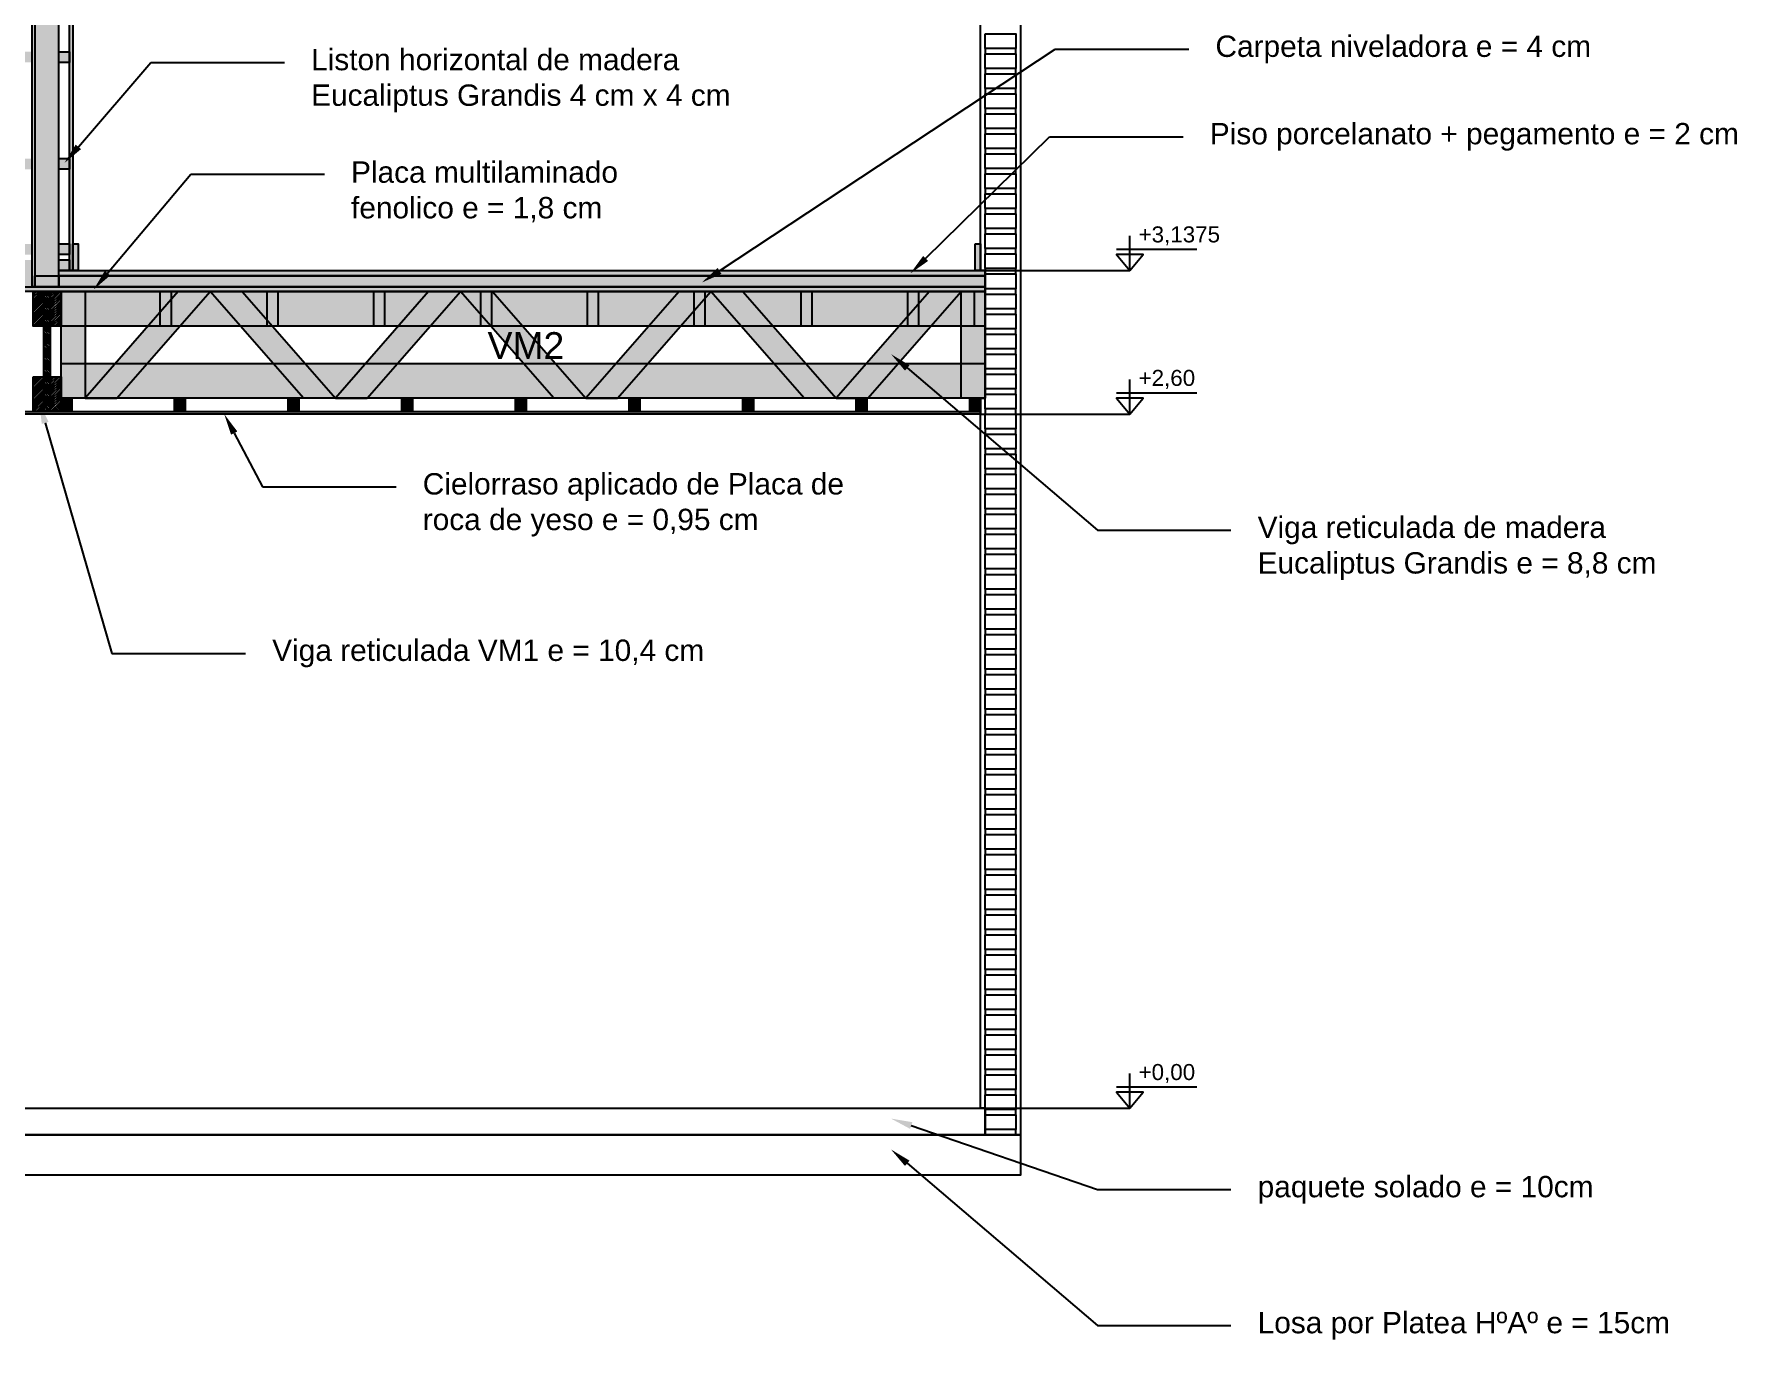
# Model space of a CAD drawing. Header units: millimetres. Extents: x 2924 to 3297, y 1496 to 1704.
# Drawn here: x 3176.04 to 3182.42, y 1618.57 to 1623.47 of the extents above; entities that cross this region are included whole.
import ezdxf
from ezdxf import colors
from ezdxf.entities.mleader import LeaderData, LeaderLine
from ezdxf.math import Vec2, Vec3

# ---------------------------------------------------------------- set-up
doc = ezdxf.new("R2010")
doc.units = ezdxf.units.MM
doc.layers.add('PT-MUROS', color=7, linetype='Continuous')
doc.styles.get("Standard").update_dxf_attribs({"font": 'arial.ttf'})

msp = doc.modelspace()

# ---------------------------------------------------------------- hatches: boundary and pattern name
at = {"layer": 'PT-MUROS'}
h = msp.add_hatch(color=1, dxfattribs=at)
h.dxf.hatch_style = 1
h.paths.add_polyline_path([(3172.8944, 1619.5323), (3172.8849, 1619.5323), (3172.8849, 1625.2293), (3172.8944, 1625.2293)])
h.paths.add_polyline_path([(3176.0349, 1625.2293), (3176.0444, 1625.2293), (3176.0444, 1622.5198), (3176.0349, 1622.5198)])
at = {"layer": 'PT-MUROS', "true_color": 0xf7f281}
h = msp.add_hatch(color=51, dxfattribs=at)
h.dxf.hatch_style = 1
h.paths.add_polyline_path([(3176.1344, 1622.6198), (3176.1744, 1622.6198), (3176.1744, 1622.5798), (3176.1344, 1622.5798)])
h.paths.add_polyline_path([(3176.1344, 1622.6798), (3176.1744, 1622.6798), (3176.1744, 1622.6398), (3176.1344, 1622.6398)])
h.paths.add_polyline_path([(3175.9949, 1622.6198), (3176.0349, 1622.6198), (3176.0349, 1622.5798), (3175.9949, 1622.5798)])
h.paths.add_polyline_path([(3175.9949, 1622.6798), (3176.0349, 1622.6798), (3176.0349, 1622.6398), (3175.9949, 1622.6398)])
h.paths.add_polyline_path([(3175.9949, 1622.9998), (3176.0349, 1622.9998), (3176.0349, 1622.9598), (3175.9949, 1622.9598)])
h.paths.add_polyline_path([(3176.1344, 1622.9998), (3176.1744, 1622.9998), (3176.1744, 1622.9598), (3176.1344, 1622.9598)])
h.paths.add_polyline_path([(3175.9949, 1623.8398), (3176.0349, 1623.8398), (3176.0349, 1623.7998), (3175.9949, 1623.7998)])
h.paths.add_polyline_path([(3175.9949, 1623.7998), (3176.0349, 1623.7998), (3176.0349, 1623.7598), (3175.9949, 1623.7598)])
h.paths.add_polyline_path([(3175.9949, 1623.3998), (3176.0349, 1623.3998), (3176.0349, 1623.3598), (3175.9949, 1623.3598)])
h.paths.add_polyline_path([(3176.1344, 1623.8398), (3176.1744, 1623.8398), (3176.1744, 1623.7998), (3176.1344, 1623.7998)])
h.paths.add_polyline_path([(3176.1344, 1623.7998), (3176.1744, 1623.7998), (3176.1744, 1623.7598), (3176.1344, 1623.7598)])
h.paths.add_polyline_path([(3176.1344, 1623.3998), (3176.1744, 1623.3998), (3176.1744, 1623.3598), (3176.1344, 1623.3598)])
h.paths.add_polyline_path([(3175.9949, 1624.6198), (3176.0349, 1624.6198), (3176.0349, 1624.5798), (3175.9949, 1624.5798)])
h.paths.add_polyline_path([(3175.9949, 1624.2198), (3176.0349, 1624.2198), (3176.0349, 1624.1798), (3175.9949, 1624.1798)])
h.paths.add_polyline_path([(3176.1344, 1624.6198), (3176.1744, 1624.6198), (3176.1744, 1624.5798), (3176.1344, 1624.5798)])
h.paths.add_polyline_path([(3176.1344, 1624.2198), (3176.1744, 1624.2198), (3176.1744, 1624.1798), (3176.1344, 1624.1798)])
h.paths.add_polyline_path([(3175.9949, 1625.0598), (3176.0349, 1625.0598), (3176.0349, 1625.0198), (3175.9949, 1625.0198)])
h.paths.add_polyline_path([(3175.9949, 1625.0198), (3176.0349, 1625.0198), (3176.0349, 1624.9798), (3175.9949, 1624.9798)])
h.paths.add_polyline_path([(3176.1344, 1625.0598), (3176.1744, 1625.0598), (3176.1744, 1625.0198), (3176.1344, 1625.0198)])
h.paths.add_polyline_path([(3176.1344, 1625.0198), (3176.1744, 1625.0198), (3176.1744, 1624.9798), (3176.1344, 1624.9798)])
h.paths.add_polyline_path([(3176.1344, 1625.2293), (3176.1744, 1625.2293), (3176.1744, 1625.1893), (3176.1344, 1625.1893)])
h.paths.add_polyline_path([(3175.9949, 1625.2293), (3176.0349, 1625.2293), (3176.0349, 1625.1893), (3175.9949, 1625.1893)])
h.paths.add_polyline_path([(3172.9844, 1625.0598), (3173.0244, 1625.0598), (3173.0244, 1625.0198), (3172.9844, 1625.0198)])
h.paths.add_polyline_path([(3172.9844, 1625.2293), (3173.0244, 1625.2293), (3173.0244, 1625.1893), (3172.9844, 1625.1893)])
h.paths.add_polyline_path([(3172.9844, 1625.0198), (3173.0244, 1625.0198), (3173.0244, 1624.9798), (3172.9844, 1624.9798)])
h.paths.add_polyline_path([(3172.9844, 1624.6198), (3173.0244, 1624.6198), (3173.0244, 1624.5798), (3172.9844, 1624.5798)])
h.paths.add_polyline_path([(3172.9844, 1624.2198), (3173.0244, 1624.2198), (3173.0244, 1624.1798), (3172.9844, 1624.1798)])
h.paths.add_polyline_path([(3172.9844, 1623.8398), (3173.0244, 1623.8398), (3173.0244, 1623.7998), (3172.9844, 1623.7998)])
h.paths.add_polyline_path([(3172.9844, 1623.7998), (3173.0244, 1623.7998), (3173.0244, 1623.7598), (3172.9844, 1623.7598)])
h.paths.add_polyline_path([(3172.9844, 1623.3998), (3173.0244, 1623.3998), (3173.0244, 1623.3598), (3172.9844, 1623.3598)])
h.paths.add_polyline_path([(3172.9844, 1622.9998), (3173.0244, 1622.9998), (3173.0244, 1622.9598), (3172.9844, 1622.9598)])
h.paths.add_polyline_path([(3172.9844, 1622.6198), (3173.0244, 1622.6198), (3173.0244, 1622.5798), (3172.9844, 1622.5798)])
h.paths.add_polyline_path([(3172.9844, 1622.6798), (3173.0244, 1622.6798), (3173.0244, 1622.6398), (3172.9844, 1622.6398)])
h.paths.add_polyline_path([(3172.9844, 1622.1023), (3173.0244, 1622.1023), (3173.0244, 1622.0523), (3172.9844, 1622.0523)])
h.paths.add_polyline_path([(3172.9844, 1622.0223), (3173.0244, 1622.0223), (3173.0244, 1621.9823), (3172.9844, 1621.9823)])
h.paths.add_polyline_path([(3172.9844, 1621.9823), (3173.0244, 1621.9823), (3173.0244, 1621.9423), (3172.9844, 1621.9423)])
h.paths.add_polyline_path([(3172.9844, 1621.1823), (3173.0244, 1621.1823), (3173.0244, 1621.1423), (3172.9844, 1621.1423)])
h.paths.add_polyline_path([(3172.9844, 1620.8023), (3173.0244, 1620.8023), (3173.0244, 1620.7623), (3172.9844, 1620.7623)])
h.paths.add_polyline_path([(3172.9844, 1620.7623), (3173.0244, 1620.7623), (3173.0244, 1620.7223), (3172.9844, 1620.7223)])
h.paths.add_polyline_path([(3172.9844, 1621.5823), (3173.0244, 1621.5823), (3173.0244, 1621.5423), (3172.9844, 1621.5423)])
h.paths.add_polyline_path([(3172.9844, 1620.3623), (3173.0244, 1620.3623), (3173.0244, 1620.3223), (3172.9844, 1620.3223)])
h.paths.add_polyline_path([(3172.9844, 1619.9623), (3173.0244, 1619.9623), (3173.0244, 1619.9223), (3172.9844, 1619.9223)])
h.paths.add_polyline_path([(3172.9844, 1619.5823), (3173.0244, 1619.5823), (3173.0244, 1619.5423), (3172.9844, 1619.5423)])
at = {"layer": 'PT-MUROS', "true_color": 0xf8991e}
h = msp.add_hatch(color=30, dxfattribs=at)
h.dxf.hatch_style = 1
h.paths.add_polyline_path([(3172.9844, 1622.0618), (3172.8944, 1622.0618), (3172.8944, 1619.5523), (3172.9844, 1619.5523)])
h.paths.add_polyline_path([(3172.9844, 1625.1893), (3172.8944, 1625.1893), (3172.8944, 1622.5598), (3172.9844, 1622.5598)])
h.paths.add_polyline_path([(3176.1344, 1625.1893), (3176.0444, 1625.1893), (3176.0444, 1622.5598), (3176.1344, 1622.5598)])
at = {"layer": 'PT-MUROS', "true_color": 0x58ba48}
h = msp.add_hatch(color=85, dxfattribs=at)
h.dxf.hatch_style = 1
h.paths.add_polyline_path([(3173.0244, 1623.7998), (3173.0369, 1623.7998), (3173.0369, 1622.5798), (3173.0244, 1622.5798)])
h.paths.add_polyline_path([(3173.0244, 1622.0423), (3173.0369, 1622.0423), (3173.0369, 1621.9823), (3173.0244, 1621.9823)])
h.paths.add_polyline_path([(3173.0244, 1621.9823), (3173.0369, 1621.9823), (3173.0369, 1620.7623), (3173.0244, 1620.7623)])
h.paths.add_polyline_path([(3173.0244, 1622.0518), (3179.5867, 1622.0518), (3179.5867, 1622.0423), (3173.0244, 1622.0423)])
h.paths.add_polyline_path([(3173.0244, 1620.7623), (3173.0369, 1620.7623), (3173.0369, 1619.5423), (3173.0244, 1619.5423)])
h.paths.add_polyline_path([(3176.1744, 1623.7998), (3176.1869, 1623.7998), (3176.1869, 1622.5798), (3176.1744, 1622.5798)])
h.paths.add_polyline_path([(3175.9824, 1623.7998), (3175.9949, 1623.7998), (3175.9949, 1622.5798), (3175.9824, 1622.5798)])
h.paths.add_polyline_path([(3176.1744, 1625.0198), (3176.1869, 1625.0198), (3176.1869, 1623.7998), (3176.1744, 1623.7998)])
h.paths.add_polyline_path([(3175.9824, 1625.0198), (3175.9949, 1625.0198), (3175.9949, 1623.7998), (3175.9824, 1623.7998)])
h.paths.add_polyline_path([(3176.1869, 1625.1798), (3176.1744, 1625.1798), (3176.1744, 1625.0198), (3176.1869, 1625.0198)])
h.paths.add_polyline_path([(3175.9949, 1625.1798), (3175.9824, 1625.1798), (3175.9824, 1625.0198), (3175.9949, 1625.0198)])
h.paths.add_polyline_path([(3173.0244, 1625.1893), (3175.9949, 1625.1893), (3175.9949, 1625.1798), (3173.0244, 1625.1798)])
h.paths.add_polyline_path([(3176.1744, 1625.1893), (3179.5867, 1625.1893), (3179.5867, 1625.1798), (3176.1744, 1625.1798)])
h.paths.add_polyline_path([(3173.0369, 1625.1798), (3173.0244, 1625.1798), (3173.0244, 1625.0198), (3173.0369, 1625.0198)])
h.paths.add_polyline_path([(3173.0244, 1625.0198), (3173.0369, 1625.0198), (3173.0369, 1623.7998), (3173.0244, 1623.7998)])
at = {"layer": 'PT-MUROS', "true_color": 0x636466}
h = msp.add_hatch(color=251, dxfattribs=at)
h.dxf.hatch_style = 1
h.paths.add_polyline_path([(3173.0169, 1619.5423), (3173.0369, 1619.5423), (3173.0369, 1619.4423), (3173.0169, 1619.4423)])
h.paths.add_polyline_path([(3173.0369, 1622.6798), (3173.0569, 1622.6798), (3173.0569, 1622.5798), (3173.0369, 1622.5798)])
h.paths.add_polyline_path([(3175.9624, 1622.6798), (3175.9824, 1622.6798), (3175.9824, 1622.5798), (3175.9624, 1622.5798)])
h.paths.add_polyline_path([(3176.1869, 1622.6798), (3176.2069, 1622.6798), (3176.2069, 1622.5798), (3176.1869, 1622.5798)])
h.paths.add_polyline_path([(3179.5667, 1622.6798), (3179.5867, 1622.6798), (3179.5867, 1622.5798), (3179.5667, 1622.5798)])
at = {"layer": 'PT-MUROS', "true_color": 0x991b1e}
h = msp.add_hatch(color=244, dxfattribs=at)
h.dxf.hatch_style = 1
h.paths.add_polyline_path([(3172.8944, 1619.5523), (3172.9844, 1619.5523), (3172.9844, 1619.5123), (3172.8944, 1619.5123)])
h.paths.add_polyline_path([(3176.0444, 1622.5598), (3176.1344, 1622.5598), (3176.1344, 1622.5198), (3176.0444, 1622.5198)])
h.paths.add_polyline_path([(3172.8944, 1622.5598), (3172.9844, 1622.5598), (3172.9844, 1622.5198), (3172.8944, 1622.5198)])
at = {"layer": 'PT-MUROS', "true_color": 0xf7abae}
h = msp.add_hatch(color=241, dxfattribs=at)
h.dxf.hatch_style = 1
h.paths.add_polyline_path([(3172.9844, 1622.5598), (3176.0349, 1622.5598), (3176.0349, 1622.5798), (3172.9844, 1622.5798)])
h.paths.add_polyline_path([(3179.6042, 1622.5598), (3176.1344, 1622.5598), (3176.1344, 1622.5798), (3179.6042, 1622.5798)])
at = {"layer": 'PT-MUROS', "true_color": 0x636466}
h = msp.add_hatch(color=251, dxfattribs=at)
h.dxf.hatch_style = 1
h.paths.add_polyline_path([(3176.1344, 1622.5598), (3179.6042, 1622.5598), (3179.6042, 1622.5198), (3176.1344, 1622.5198)])
h.paths.add_polyline_path([(3176.0349, 1622.5598), (3172.9844, 1622.5598), (3172.9844, 1622.5198), (3176.0349, 1622.5198)])
at = {"layer": 'PT-MUROS', "true_color": 0x642165}
h = msp.add_hatch(color=219, dxfattribs=at)
h.dxf.hatch_style = 1
h.paths.add_polyline_path([(3172.8944, 1622.5198), (3179.6042, 1622.5198), (3179.6042, 1622.5018), (3172.8944, 1622.5018)])
at = {"layer": 'PT-MUROS'}
h = msp.add_hatch(dxfattribs=at)
h.set_pattern_fill('ANSI31', color=6, scale=0.002)
h.set_pattern_definition([(45, (106.1555515, 100.757555), (-0.00449012806, 0.00449012806), [])])
h.paths.add_polyline_path([(3176.1023, 1622.5018), (3176.1423, 1622.5018), (3176.1423, 1622.3718), (3176.1023, 1622.3718)])
h.paths.add_polyline_path([(3176.0383, 1622.5018), (3176.0783, 1622.5018), (3176.0783, 1622.3718), (3176.0383, 1622.3718)])
h.paths.add_polyline_path([(3176.0383, 1622.1818), (3176.0783, 1622.1818), (3176.0783, 1622.0518), (3176.0383, 1622.0518)])
h.paths.add_polyline_path([(3176.1023, 1622.1818), (3176.1423, 1622.1818), (3176.1423, 1622.0518), (3176.1023, 1622.0518)])
h = msp.add_hatch(dxfattribs=at)
h.set_pattern_fill('ANSI31', color=2, scale=0.002, angle=90)
h.set_pattern_definition([(135, (106.1555515, 100.757555), (-0.00449012806, -0.00449012806), [])])
h.paths.add_polyline_path([(3176.0783, 1622.5018), (3176.1023, 1622.5018), (3176.1023, 1622.0518), (3176.0783, 1622.0518)])
at = {"layer": 'PT-MUROS', "true_color": 0xf7f281}
h = msp.add_hatch(color=51, dxfattribs=at)
h.dxf.hatch_style = 1
h.paths.add_polyline_path([(3176.1423, 1622.5018), (3179.6042, 1622.5018), (3179.6042, 1622.3718), (3176.1423, 1622.3718)])
h.paths.add_polyline_path([(3176.1423, 1622.2318), (3179.6042, 1622.2318), (3179.6042, 1622.1018), (3176.1423, 1622.1018)])
at = {"layer": 'PT-MUROS', "true_color": 0xcd6928}
h = msp.add_hatch(color=32, dxfattribs=at)
h.dxf.hatch_style = 1
h.paths.add_polyline_path([(3179.5142, 1622.5018), (3179.3947, 1622.5018), (3179.0453, 1622.1018), (3179.1648, 1622.1018)])
h.paths.add_polyline_path([(3178.5765, 1622.5018), (3178.696, 1622.5018), (3179.0453, 1622.1018), (3178.9258, 1622.1018)])
h.paths.add_polyline_path([(3178.5765, 1622.5018), (3178.457, 1622.5018), (3178.1077, 1622.1018), (3178.2272, 1622.1018)])
h.paths.add_polyline_path([(3179.5142, 1622.5018), (3179.6042, 1622.5018), (3179.6042, 1622.1018), (3179.5142, 1622.1018)])
h.paths.add_polyline_path([(3177.6388, 1622.5018), (3177.7583, 1622.5018), (3178.1077, 1622.1018), (3177.9882, 1622.1018)])
h.paths.add_polyline_path([(3177.6388, 1622.5018), (3177.5193, 1622.5018), (3177.17, 1622.1018), (3177.2895, 1622.1018)])
h.paths.add_polyline_path([(3176.7012, 1622.5018), (3176.8207, 1622.5018), (3177.17, 1622.1018), (3177.0505, 1622.1018)])
h.paths.add_polyline_path([(3176.7012, 1622.5018), (3176.5817, 1622.5018), (3176.2323, 1622.1018), (3176.3518, 1622.1018)])
h.paths.add_polyline_path([(3176.1423, 1622.5018), (3176.2323, 1622.5018), (3176.2323, 1622.1018), (3176.1423, 1622.1018)])
at = {"layer": 'PT-MUROS'}
h = msp.add_hatch(color=1, dxfattribs=at)
h.dxf.hatch_style = 1
h.paths.add_polyline_path([(3176.5143, 1622.5018), (3176.5543, 1622.5018), (3176.5543, 1622.3718), (3176.5143, 1622.3718)])
h = msp.add_hatch(color=1, dxfattribs=at)
h.dxf.hatch_style = 1
h.paths.add_polyline_path([(3176.9143, 1622.5018), (3176.9543, 1622.5018), (3176.9543, 1622.3718), (3176.9143, 1622.3718)])
h = msp.add_hatch(color=1, dxfattribs=at)
h.dxf.hatch_style = 1
h.paths.add_polyline_path([(3177.3143, 1622.5018), (3177.3543, 1622.5018), (3177.3543, 1622.3718), (3177.3143, 1622.3718)])
h = msp.add_hatch(color=1, dxfattribs=at)
h.dxf.hatch_style = 1
h.paths.add_polyline_path([(3177.7143, 1622.5018), (3177.7543, 1622.5018), (3177.7543, 1622.3718), (3177.7143, 1622.3718)])
h = msp.add_hatch(color=1, dxfattribs=at)
h.dxf.hatch_style = 1
h.paths.add_polyline_path([(3178.1143, 1622.5018), (3178.1543, 1622.5018), (3178.1543, 1622.3718), (3178.1143, 1622.3718)])
h = msp.add_hatch(color=1, dxfattribs=at)
h.dxf.hatch_style = 1
h.paths.add_polyline_path([(3178.5143, 1622.5018), (3178.5543, 1622.5018), (3178.5543, 1622.3718), (3178.5143, 1622.3718)])
h = msp.add_hatch(color=1, dxfattribs=at)
h.dxf.hatch_style = 1
h.paths.add_polyline_path([(3178.9143, 1622.5018), (3178.9543, 1622.5018), (3178.9543, 1622.3718), (3178.9143, 1622.3718)])
h = msp.add_hatch(color=1, dxfattribs=at)
h.dxf.hatch_style = 1
h.paths.add_polyline_path([(3179.3143, 1622.5018), (3179.3543, 1622.5018), (3179.3543, 1622.3718), (3179.3143, 1622.3718)])
h = msp.add_hatch(color=1, dxfattribs=at)
h.dxf.hatch_style = 1
h.paths.add_polyline_path([(3179.5642, 1622.5018), (3179.6042, 1622.5018), (3179.6042, 1622.3718), (3179.5642, 1622.3718)])
at = {"layer": 'PT-MUROS', "true_color": 0xf7f281}
h = msp.add_hatch(color=51, dxfattribs=at)
h.dxf.hatch_style = 1
h.paths.add_polyline_path([(3176.1423, 1622.1018), (3176.1823, 1622.1018), (3176.1823, 1622.0518), (3176.1423, 1622.0518)])
h = msp.add_hatch(color=51, dxfattribs=at)
h.dxf.hatch_style = 1
h.paths.add_polyline_path([(3176.5679, 1622.1018), (3176.6079, 1622.1018), (3176.6079, 1622.0518), (3176.5679, 1622.0518)])
h = msp.add_hatch(color=51, dxfattribs=at)
h.dxf.hatch_style = 1
h.paths.add_polyline_path([(3176.9934, 1622.1018), (3177.0334, 1622.1018), (3177.0334, 1622.0518), (3176.9934, 1622.0518)])
h = msp.add_hatch(color=51, dxfattribs=at)
h.dxf.hatch_style = 1
h.paths.add_polyline_path([(3177.419, 1622.1018), (3177.459, 1622.1018), (3177.459, 1622.0518), (3177.419, 1622.0518)])
h = msp.add_hatch(color=51, dxfattribs=at)
h.dxf.hatch_style = 1
h.paths.add_polyline_path([(3177.8445, 1622.1018), (3177.8845, 1622.1018), (3177.8845, 1622.0518), (3177.8445, 1622.0518)])
h = msp.add_hatch(color=51, dxfattribs=at)
h.dxf.hatch_style = 1
h.paths.add_polyline_path([(3178.27, 1622.1018), (3178.31, 1622.1018), (3178.31, 1622.0518), (3178.27, 1622.0518)])
h = msp.add_hatch(color=51, dxfattribs=at)
h.dxf.hatch_style = 1
h.paths.add_polyline_path([(3178.6956, 1622.1018), (3178.7356, 1622.1018), (3178.7356, 1622.0518), (3178.6956, 1622.0518)])
h = msp.add_hatch(color=51, dxfattribs=at)
h.dxf.hatch_style = 1
h.paths.add_polyline_path([(3179.1211, 1622.1018), (3179.1611, 1622.1018), (3179.1611, 1622.0518), (3179.1211, 1622.0518)])
h = msp.add_hatch(color=51, dxfattribs=at)
h.dxf.hatch_style = 1
h.paths.add_polyline_path([(3179.5467, 1622.1018), (3179.5867, 1622.1018), (3179.5867, 1622.0518), (3179.5467, 1622.0518)])

# ---------------------------------------------------------------- linework, layer by layer
at = {"layer": 'PT-MUROS'}
for points in [[(3179.7367, 1619.3423), (3179.6042, 1619.3423), (3179.6042, 1619.4423), (3179.5867, 1619.4423), (3179.5867, 1622.1018), (3179.6042, 1622.1018), (3179.6042, 1622.5798), (3179.5867, 1622.5798), (3179.5867, 1627.5393), (3179.7367, 1627.5393), (3179.7367, 1619.3423)], [(3180.146, 1622.5798), (3180.146, 1622.7098)], [(3180.096, 1622.6598), (3180.396, 1622.6598)], [(3180.146, 1622.5798), (3180.196, 1622.6398), (3180.096, 1622.6398), (3180.146, 1622.5798)], [(3179.6042, 1622.5798), (3180.146, 1622.5798)], [(3176.7012, 1622.5018), (3176.5817, 1622.5018), (3176.2323, 1622.1018), (3176.3518, 1622.1018), (3176.7012, 1622.5018)], [(3176.7012, 1622.5018), (3176.8207, 1622.5018), (3177.17, 1622.1018), (3177.0505, 1622.1018), (3176.7012, 1622.5018)], [(3177.6388, 1622.5018), (3177.5193, 1622.5018), (3177.17, 1622.1018), (3177.2895, 1622.1018), (3177.6388, 1622.5018)], [(3177.6388, 1622.5018), (3177.7583, 1622.5018), (3178.1077, 1622.1018), (3177.9882, 1622.1018), (3177.6388, 1622.5018)], [(3178.5765, 1622.5018), (3178.457, 1622.5018), (3178.1077, 1622.1018), (3178.2272, 1622.1018), (3178.5765, 1622.5018)], [(3178.5765, 1622.5018), (3178.696, 1622.5018), (3179.0453, 1622.1018), (3178.9258, 1622.1018), (3178.5765, 1622.5018)], [(3179.5142, 1622.5018), (3179.3947, 1622.5018), (3179.0453, 1622.1018), (3179.1648, 1622.1018), (3179.5142, 1622.5018)], [(3180.146, 1622.0423), (3180.146, 1622.1723)], [(3180.096, 1622.1223), (3180.396, 1622.1223)], [(3180.146, 1622.0423), (3180.196, 1622.1023), (3180.096, 1622.1023), (3180.146, 1622.0423)], [(3179.5867, 1622.0423), (3180.146, 1622.0423)], [(3180.146, 1619.4423), (3180.146, 1619.5723)], [(3180.096, 1619.5223), (3180.396, 1619.5223)], [(3180.146, 1619.4423), (3180.196, 1619.5023), (3180.096, 1619.5023), (3180.146, 1619.4423)], [(3179.5867, 1619.4423), (3180.146, 1619.4423)]]:
    msp.add_lwpolyline(points, dxfattribs=at)
for points in [[(3176.0349, 1625.2293), (3176.0444, 1625.2293), (3176.0444, 1622.5198), (3176.0349, 1622.5198)], [(3176.1344, 1625.1893), (3176.0444, 1625.1893), (3176.0444, 1622.5598), (3176.1344, 1622.5598)], [(3176.1744, 1623.7998), (3176.1869, 1623.7998), (3176.1869, 1622.5798), (3176.1744, 1622.5798)], [(3179.6042, 1623.4673), (3179.7192, 1623.4673), (3179.7192, 1623.4123), (3179.6042, 1623.4123)], [(3176.1344, 1623.3998), (3176.1744, 1623.3998), (3176.1744, 1623.3598), (3176.1344, 1623.3598)], [(3179.7192, 1623.4123), (3179.6042, 1623.4123), (3179.6042, 1623.3923), (3179.7192, 1623.3923)], [(3179.6042, 1623.3923), (3179.7192, 1623.3923), (3179.7192, 1623.3373), (3179.6042, 1623.3373)], [(3179.7192, 1623.3373), (3179.6042, 1623.3373), (3179.6042, 1623.3173), (3179.7192, 1623.3173)], [(3179.6042, 1623.3173), (3179.7192, 1623.3173), (3179.7192, 1623.2623), (3179.6042, 1623.2623)], [(3179.7192, 1623.2623), (3179.6042, 1623.2623), (3179.6042, 1623.2423), (3179.7192, 1623.2423)], [(3179.6042, 1623.2423), (3179.7192, 1623.2423), (3179.7192, 1623.1873), (3179.6042, 1623.1873)], [(3179.7192, 1623.1873), (3179.6042, 1623.1873), (3179.6042, 1623.1673), (3179.7192, 1623.1673)], [(3179.6042, 1623.1673), (3179.7192, 1623.1673), (3179.7192, 1623.1123), (3179.6042, 1623.1123)], [(3179.7192, 1623.1123), (3179.6042, 1623.1123), (3179.6042, 1623.0923), (3179.7192, 1623.0923)], [(3179.6042, 1623.0923), (3179.7192, 1623.0923), (3179.7192, 1623.0373), (3179.6042, 1623.0373)], [(3176.1344, 1622.9998), (3176.1744, 1622.9998), (3176.1744, 1622.9598), (3176.1344, 1622.9598)], [(3179.7192, 1623.0373), (3179.6042, 1623.0373), (3179.6042, 1623.0173), (3179.7192, 1623.0173)], [(3179.6042, 1623.0173), (3179.7192, 1623.0173), (3179.7192, 1622.9623), (3179.6042, 1622.9623)], [(3179.7192, 1622.9623), (3179.6042, 1622.9623), (3179.6042, 1622.9423), (3179.7192, 1622.9423)], [(3179.6042, 1622.9423), (3179.7192, 1622.9423), (3179.7192, 1622.8873), (3179.6042, 1622.8873)], [(3179.7192, 1622.8873), (3179.6042, 1622.8873), (3179.6042, 1622.8673), (3179.7192, 1622.8673)], [(3179.6042, 1622.8673), (3179.7192, 1622.8673), (3179.7192, 1622.8123), (3179.6042, 1622.8123)], [(3179.7192, 1622.8123), (3179.6042, 1622.8123), (3179.6042, 1622.7923), (3179.7192, 1622.7923)], [(3179.6042, 1622.7923), (3179.7192, 1622.7923), (3179.7192, 1622.7373), (3179.6042, 1622.7373)], [(3179.7192, 1622.7373), (3179.6042, 1622.7373), (3179.6042, 1622.7173), (3179.7192, 1622.7173)], [(3176.1344, 1622.6798), (3176.1744, 1622.6798), (3176.1744, 1622.6398), (3176.1344, 1622.6398)], [(3176.1869, 1622.6798), (3176.2069, 1622.6798), (3176.2069, 1622.5798), (3176.1869, 1622.5798)], [(3179.5667, 1622.6798), (3179.5867, 1622.6798), (3179.5867, 1622.5798), (3179.5667, 1622.5798)], [(3179.6042, 1622.7173), (3179.7192, 1622.7173), (3179.7192, 1622.6623), (3179.6042, 1622.6623)], [(3176.1344, 1622.6198), (3176.1744, 1622.6198), (3176.1744, 1622.5798), (3176.1344, 1622.5798)], [(3179.7192, 1622.6623), (3179.6042, 1622.6623), (3179.6042, 1622.6423), (3179.7192, 1622.6423)], [(3179.6042, 1622.6423), (3179.7192, 1622.6423), (3179.7192, 1622.5873), (3179.6042, 1622.5873)], [(3176.0444, 1622.5598), (3176.1344, 1622.5598), (3176.1344, 1622.5198), (3176.0444, 1622.5198)], [(3179.6042, 1622.5598), (3176.1344, 1622.5598), (3176.1344, 1622.5798), (3179.6042, 1622.5798)], [(3176.1344, 1622.5598), (3179.6042, 1622.5598), (3179.6042, 1622.5198), (3176.1344, 1622.5198)], [(3179.7192, 1622.5873), (3179.6042, 1622.5873), (3179.6042, 1622.5673), (3179.7192, 1622.5673)], [(3179.6042, 1622.5673), (3179.7192, 1622.5673), (3179.7192, 1622.5123), (3179.6042, 1622.5123)], [(3172.8944, 1622.5198), (3179.6042, 1622.5198), (3179.6042, 1622.5018), (3172.8944, 1622.5018)], [(3176.1423, 1622.5018), (3179.6042, 1622.5018), (3179.6042, 1622.3718), (3176.1423, 1622.3718)], [(3176.1423, 1622.5018), (3176.2323, 1622.5018), (3176.2323, 1622.1018), (3176.1423, 1622.1018)], [(3176.5143, 1622.5018), (3176.5543, 1622.5018), (3176.5543, 1622.3718), (3176.5143, 1622.3718)], [(3176.9143, 1622.5018), (3176.9543, 1622.5018), (3176.9543, 1622.3718), (3176.9143, 1622.3718)], [(3177.3143, 1622.5018), (3177.3543, 1622.5018), (3177.3543, 1622.3718), (3177.3143, 1622.3718)], [(3177.7143, 1622.5018), (3177.7543, 1622.5018), (3177.7543, 1622.3718), (3177.7143, 1622.3718)], [(3178.1143, 1622.5018), (3178.1543, 1622.5018), (3178.1543, 1622.3718), (3178.1143, 1622.3718)], [(3178.5143, 1622.5018), (3178.5543, 1622.5018), (3178.5543, 1622.3718), (3178.5143, 1622.3718)], [(3178.9143, 1622.5018), (3178.9543, 1622.5018), (3178.9543, 1622.3718), (3178.9143, 1622.3718)], [(3179.3143, 1622.5018), (3179.3543, 1622.5018), (3179.3543, 1622.3718), (3179.3143, 1622.3718)], [(3179.5142, 1622.5018), (3179.6042, 1622.5018), (3179.6042, 1622.1018), (3179.5142, 1622.1018)], [(3179.5642, 1622.5018), (3179.6042, 1622.5018), (3179.6042, 1622.3718), (3179.5642, 1622.3718)], [(3179.7192, 1622.5123), (3179.6042, 1622.5123), (3179.6042, 1622.4923), (3179.7192, 1622.4923)], [(3179.6042, 1622.4923), (3179.7192, 1622.4923), (3179.7192, 1622.4373), (3179.6042, 1622.4373)], [(3179.7192, 1622.4373), (3179.6042, 1622.4373), (3179.6042, 1622.4173), (3179.7192, 1622.4173)], [(3179.6042, 1622.4173), (3179.7192, 1622.4173), (3179.7192, 1622.3623), (3179.6042, 1622.3623)], [(3179.7192, 1622.3623), (3179.6042, 1622.3623), (3179.6042, 1622.3423), (3179.7192, 1622.3423)], [(3179.6042, 1622.3423), (3179.7192, 1622.3423), (3179.7192, 1622.2873), (3179.6042, 1622.2873)], [(3179.7192, 1622.2873), (3179.6042, 1622.2873), (3179.6042, 1622.2673), (3179.7192, 1622.2673)], [(3176.1423, 1622.2318), (3179.6042, 1622.2318), (3179.6042, 1622.1018), (3176.1423, 1622.1018)], [(3179.6042, 1622.2673), (3179.7192, 1622.2673), (3179.7192, 1622.2123), (3179.6042, 1622.2123)], [(3179.7192, 1622.2123), (3179.6042, 1622.2123), (3179.6042, 1622.1923), (3179.7192, 1622.1923)], [(3179.6042, 1622.1923), (3179.7192, 1622.1923), (3179.7192, 1622.1373), (3179.6042, 1622.1373)], [(3176.1423, 1622.1018), (3176.1823, 1622.1018), (3176.1823, 1622.0518), (3176.1423, 1622.0518)], [(3176.5679, 1622.1018), (3176.6079, 1622.1018), (3176.6079, 1622.0518), (3176.5679, 1622.0518)], [(3176.9934, 1622.1018), (3177.0334, 1622.1018), (3177.0334, 1622.0518), (3176.9934, 1622.0518)], [(3177.419, 1622.1018), (3177.459, 1622.1018), (3177.459, 1622.0518), (3177.419, 1622.0518)], [(3177.8445, 1622.1018), (3177.8845, 1622.1018), (3177.8845, 1622.0518), (3177.8445, 1622.0518)], [(3178.27, 1622.1018), (3178.31, 1622.1018), (3178.31, 1622.0518), (3178.27, 1622.0518)], [(3178.6956, 1622.1018), (3178.7356, 1622.1018), (3178.7356, 1622.0518), (3178.6956, 1622.0518)], [(3179.1211, 1622.1018), (3179.1611, 1622.1018), (3179.1611, 1622.0518), (3179.1211, 1622.0518)], [(3179.5467, 1622.1018), (3179.5867, 1622.1018), (3179.5867, 1622.0518), (3179.5467, 1622.0518)], [(3179.7192, 1622.1373), (3179.6042, 1622.1373), (3179.6042, 1622.1173), (3179.7192, 1622.1173)], [(3179.6042, 1622.1173), (3179.7192, 1622.1173), (3179.7192, 1622.0623), (3179.6042, 1622.0623)], [(3173.0244, 1622.0518), (3179.5867, 1622.0518), (3179.5867, 1622.0423), (3173.0244, 1622.0423)], [(3179.7192, 1622.0623), (3179.6042, 1622.0623), (3179.6042, 1622.0423), (3179.7192, 1622.0423)], [(3179.6042, 1622.0423), (3179.7192, 1622.0423), (3179.7192, 1621.9873), (3179.6042, 1621.9873)], [(3179.7192, 1621.9873), (3179.6042, 1621.9873), (3179.6042, 1621.9673), (3179.7192, 1621.9673)], [(3179.6042, 1621.9673), (3179.7192, 1621.9673), (3179.7192, 1621.9123), (3179.6042, 1621.9123)], [(3179.7192, 1621.9123), (3179.6042, 1621.9123), (3179.6042, 1621.8923), (3179.7192, 1621.8923)], [(3179.6042, 1621.8923), (3179.7192, 1621.8923), (3179.7192, 1621.8373), (3179.6042, 1621.8373)], [(3179.7192, 1621.8373), (3179.6042, 1621.8373), (3179.6042, 1621.8173), (3179.7192, 1621.8173)], [(3179.6042, 1621.8173), (3179.7192, 1621.8173), (3179.7192, 1621.7623), (3179.6042, 1621.7623)], [(3179.7192, 1621.7623), (3179.6042, 1621.7623), (3179.6042, 1621.7423), (3179.7192, 1621.7423)], [(3179.6042, 1621.7423), (3179.7192, 1621.7423), (3179.7192, 1621.6873), (3179.6042, 1621.6873)], [(3179.7192, 1621.6873), (3179.6042, 1621.6873), (3179.6042, 1621.6673), (3179.7192, 1621.6673)], [(3179.6042, 1621.6673), (3179.7192, 1621.6673), (3179.7192, 1621.6123), (3179.6042, 1621.6123)], [(3179.7192, 1621.6123), (3179.6042, 1621.6123), (3179.6042, 1621.5923), (3179.7192, 1621.5923)], [(3179.6042, 1621.5923), (3179.7192, 1621.5923), (3179.7192, 1621.5373), (3179.6042, 1621.5373)], [(3179.7192, 1621.5373), (3179.6042, 1621.5373), (3179.6042, 1621.5173), (3179.7192, 1621.5173)], [(3179.6042, 1621.5173), (3179.7192, 1621.5173), (3179.7192, 1621.4623), (3179.6042, 1621.4623)], [(3179.7192, 1621.4623), (3179.6042, 1621.4623), (3179.6042, 1621.4423), (3179.7192, 1621.4423)], [(3179.6042, 1621.4423), (3179.7192, 1621.4423), (3179.7192, 1621.3873), (3179.6042, 1621.3873)], [(3179.7192, 1621.3873), (3179.6042, 1621.3873), (3179.6042, 1621.3673), (3179.7192, 1621.3673)], [(3179.6042, 1621.3673), (3179.7192, 1621.3673), (3179.7192, 1621.3123), (3179.6042, 1621.3123)], [(3179.7192, 1621.3123), (3179.6042, 1621.3123), (3179.6042, 1621.2923), (3179.7192, 1621.2923)], [(3179.6042, 1621.2923), (3179.7192, 1621.2923), (3179.7192, 1621.2373), (3179.6042, 1621.2373)], [(3179.7192, 1621.2373), (3179.6042, 1621.2373), (3179.6042, 1621.2173), (3179.7192, 1621.2173)], [(3179.6042, 1621.2173), (3179.7192, 1621.2173), (3179.7192, 1621.1623), (3179.6042, 1621.1623)], [(3179.7192, 1621.1623), (3179.6042, 1621.1623), (3179.6042, 1621.1423), (3179.7192, 1621.1423)], [(3179.6042, 1621.1423), (3179.7192, 1621.1423), (3179.7192, 1621.0873), (3179.6042, 1621.0873)], [(3179.7192, 1621.0873), (3179.6042, 1621.0873), (3179.6042, 1621.0673), (3179.7192, 1621.0673)], [(3179.6042, 1621.0673), (3179.7192, 1621.0673), (3179.7192, 1621.0123), (3179.6042, 1621.0123)], [(3179.7192, 1621.0123), (3179.6042, 1621.0123), (3179.6042, 1620.9923), (3179.7192, 1620.9923)], [(3179.6042, 1620.9923), (3179.7192, 1620.9923), (3179.7192, 1620.9373), (3179.6042, 1620.9373)], [(3179.7192, 1620.9373), (3179.6042, 1620.9373), (3179.6042, 1620.9173), (3179.7192, 1620.9173)], [(3179.6042, 1620.9173), (3179.7192, 1620.9173), (3179.7192, 1620.8623), (3179.6042, 1620.8623)], [(3179.7192, 1620.8623), (3179.6042, 1620.8623), (3179.6042, 1620.8423), (3179.7192, 1620.8423)], [(3179.6042, 1620.8423), (3179.7192, 1620.8423), (3179.7192, 1620.7873), (3179.6042, 1620.7873)], [(3179.7192, 1620.7873), (3179.6042, 1620.7873), (3179.6042, 1620.7673), (3179.7192, 1620.7673)], [(3179.6042, 1620.7673), (3179.7192, 1620.7673), (3179.7192, 1620.7123), (3179.6042, 1620.7123)], [(3179.7192, 1620.7123), (3179.6042, 1620.7123), (3179.6042, 1620.6923), (3179.7192, 1620.6923)], [(3179.6042, 1620.6923), (3179.7192, 1620.6923), (3179.7192, 1620.6373), (3179.6042, 1620.6373)], [(3179.7192, 1620.6373), (3179.6042, 1620.6373), (3179.6042, 1620.6173), (3179.7192, 1620.6173)], [(3179.6042, 1620.6173), (3179.7192, 1620.6173), (3179.7192, 1620.5623), (3179.6042, 1620.5623)], [(3179.7192, 1620.5623), (3179.6042, 1620.5623), (3179.6042, 1620.5423), (3179.7192, 1620.5423)], [(3179.6042, 1620.5423), (3179.7192, 1620.5423), (3179.7192, 1620.4873), (3179.6042, 1620.4873)], [(3179.7192, 1620.4873), (3179.6042, 1620.4873), (3179.6042, 1620.4673), (3179.7192, 1620.4673)], [(3179.6042, 1620.4673), (3179.7192, 1620.4673), (3179.7192, 1620.4123), (3179.6042, 1620.4123)], [(3179.7192, 1620.4123), (3179.6042, 1620.4123), (3179.6042, 1620.3923), (3179.7192, 1620.3923)], [(3179.6042, 1620.3923), (3179.7192, 1620.3923), (3179.7192, 1620.3373), (3179.6042, 1620.3373)], [(3179.7192, 1620.3373), (3179.6042, 1620.3373), (3179.6042, 1620.3173), (3179.7192, 1620.3173)], [(3179.6042, 1620.3173), (3179.7192, 1620.3173), (3179.7192, 1620.2623), (3179.6042, 1620.2623)], [(3179.7192, 1620.2623), (3179.6042, 1620.2623), (3179.6042, 1620.2423), (3179.7192, 1620.2423)], [(3179.6042, 1620.2423), (3179.7192, 1620.2423), (3179.7192, 1620.1873), (3179.6042, 1620.1873)], [(3179.7192, 1620.1873), (3179.6042, 1620.1873), (3179.6042, 1620.1673), (3179.7192, 1620.1673)], [(3179.6042, 1620.1673), (3179.7192, 1620.1673), (3179.7192, 1620.1123), (3179.6042, 1620.1123)], [(3179.7192, 1620.1123), (3179.6042, 1620.1123), (3179.6042, 1620.0923), (3179.7192, 1620.0923)], [(3179.6042, 1620.0923), (3179.7192, 1620.0923), (3179.7192, 1620.0373), (3179.6042, 1620.0373)], [(3179.7192, 1620.0373), (3179.6042, 1620.0373), (3179.6042, 1620.0173), (3179.7192, 1620.0173)], [(3179.6042, 1620.0173), (3179.7192, 1620.0173), (3179.7192, 1619.9623), (3179.6042, 1619.9623)], [(3179.7192, 1619.9623), (3179.6042, 1619.9623), (3179.6042, 1619.9423), (3179.7192, 1619.9423)], [(3179.6042, 1619.9423), (3179.7192, 1619.9423), (3179.7192, 1619.8873), (3179.6042, 1619.8873)], [(3179.7192, 1619.8873), (3179.6042, 1619.8873), (3179.6042, 1619.8673), (3179.7192, 1619.8673)], [(3179.6042, 1619.8673), (3179.7192, 1619.8673), (3179.7192, 1619.8123), (3179.6042, 1619.8123)], [(3179.7192, 1619.8123), (3179.6042, 1619.8123), (3179.6042, 1619.7923), (3179.7192, 1619.7923)], [(3179.6042, 1619.7923), (3179.7192, 1619.7923), (3179.7192, 1619.7373), (3179.6042, 1619.7373)], [(3179.7192, 1619.7373), (3179.6042, 1619.7373), (3179.6042, 1619.7173), (3179.7192, 1619.7173)], [(3179.6042, 1619.7173), (3179.7192, 1619.7173), (3179.7192, 1619.6623), (3179.6042, 1619.6623)], [(3179.7192, 1619.6623), (3179.6042, 1619.6623), (3179.6042, 1619.6423), (3179.7192, 1619.6423)], [(3179.6042, 1619.6423), (3179.7192, 1619.6423), (3179.7192, 1619.5873), (3179.6042, 1619.5873)], [(3179.7192, 1619.5873), (3179.6042, 1619.5873), (3179.6042, 1619.5673), (3179.7192, 1619.5673)], [(3179.6042, 1619.5673), (3179.7192, 1619.5673), (3179.7192, 1619.5123), (3179.6042, 1619.5123)], [(3179.7192, 1619.5123), (3179.6042, 1619.5123), (3179.6042, 1619.4923), (3179.7192, 1619.4923)], [(3179.6042, 1619.4923), (3179.7192, 1619.4923), (3179.7192, 1619.4373), (3179.6042, 1619.4373)], [(3172.9969, 1619.4423), (3179.6042, 1619.4423), (3179.6042, 1619.3423), (3172.9969, 1619.3423)], [(3179.7192, 1619.4373), (3179.6042, 1619.4373), (3179.6042, 1619.4173), (3179.7192, 1619.4173)], [(3179.6042, 1619.4173), (3179.7192, 1619.4173), (3179.7192, 1619.3623), (3179.6042, 1619.3623)], [(3179.7192, 1619.3623), (3179.6042, 1619.3623), (3179.6042, 1619.3423), (3179.7192, 1619.3423)], [(3172.2819, 1619.3423), (3179.7367, 1619.3423), (3179.7367, 1619.1923), (3172.2819, 1619.1923)]]:
    msp.add_lwpolyline(points, close=True, dxfattribs=at)
at = {"layer": 'PT-MUROS', "color": 7}
for points in [[(3176.0383, 1622.5018), (3176.0783, 1622.5018), (3176.0783, 1622.3718), (3176.0383, 1622.3718)], [(3176.0783, 1622.5018), (3176.1023, 1622.5018), (3176.1023, 1622.0518), (3176.0783, 1622.0518)], [(3176.1023, 1622.5018), (3176.1423, 1622.5018), (3176.1423, 1622.3718), (3176.1023, 1622.3718)], [(3176.0383, 1622.1818), (3176.0783, 1622.1818), (3176.0783, 1622.0518), (3176.0383, 1622.0518)], [(3176.1023, 1622.1818), (3176.1423, 1622.1818), (3176.1423, 1622.0518), (3176.1023, 1622.0518)]]:
    msp.add_lwpolyline(points, close=True, dxfattribs=at)

# ---------------------------------------------------------------- texts
at = {"layer": 'PT-MUROS', "char_height": 0.06, "attachment_point": 1}
for s, insert in [('+3,1375', (3180.1782, 1622.7456)), ('+2,60', (3180.1782, 1622.2081)), ('+0,00', (3180.1782, 1619.6081))]:
    msp.add_mtext_dynamic_manual_height_columns(s, width=0.228299, gutter_width=12.5, heights=[0], dxfattribs=dict(at, insert=insert))
at = {"layer": 'PT-MUROS', "color": 3, "insert": (3177.74, 1622.3494), "char_height": 0.1, "attachment_point": 1}
msp.add_mtext_dynamic_manual_height_columns('VM2', width=0.331692, gutter_width=12.5, heights=[0], dxfattribs=at)

# ---------------------------------------------------------------- leaders
at = {"layer": 'PT-MUROS'}
ml = msp.add_multileader_mtext('Standard', dxfattribs=at)
ml.set_content('Carpeta niveladora e = 4 cm', color=256)
ml.set_leader_properties()
ml.build(insert=Vec2(0, 0))
ml.multileader.update_dxf_attribs({"dogleg_length": 0.5, "arrow_head_size": 0.08})
ctx = ml.context
ctx.base_point, ctx.char_height, ctx.arrow_head_size, ctx.landing_gap_size, ctx.plane_origin = Vec3(3180.3663, 1623.4093), 0.08, 0.08, 0.1, Vec3(3176.3075, 1622.4309)
notes = []
notes.append((ctx, [(0, (1, 1, 0), (3179.8663, 1623.4093), (1, 0), 0.5, [(0, [(3178.542, 1622.5349)], 0, [])])]))
ctx.mtext.insert, ctx.mtext.flow_direction = Vec3(3180.4663, 1623.4604), 5
ml = msp.add_multileader_mtext('Standard', dxfattribs=at)
ml.set_content('Liston horizontal de madera Eucaliptus Grandis 4 cm x 4 cm', color=256)
ml.set_leader_properties()
ml.build(insert=Vec2(0, 0))
ml.multileader.update_dxf_attribs({"dogleg_length": 0.5, "arrow_head_size": 0.08})
ctx = ml.context
ctx.base_point, ctx.char_height, ctx.arrow_head_size, ctx.landing_gap_size, ctx.plane_origin = Vec3(3176.979, 1623.3594), 0.08, 0.08, 0.1, Vec3(3176.0857, 1622.9828)
notes.append((ctx, [(0, (1, 1, 0), (3176.479, 1623.3594), (1, 0), 0.5, [(0, [(3176.1551, 1622.9828)], 0, [])])]))
ctx.mtext.insert, ctx.mtext.width, ctx.mtext.flow_direction = Vec3(3177.079, 1623.4105), 1.628803, 5
ml = msp.add_multileader_mtext('Standard', dxfattribs=at)
ml.set_content('Piso porcelanato + pegamento e = 2 cm', color=256)
ml.set_leader_properties()
ml.build(insert=Vec2(0, 0))
ml.multileader.update_dxf_attribs({"dogleg_length": 0.5, "arrow_head_size": 0.08})
ctx = ml.context
ctx.base_point, ctx.char_height, ctx.arrow_head_size, ctx.landing_gap_size, ctx.plane_origin = Vec3(3180.3452, 1623.0811), 0.08, 0.08, 0.1, Vec3(3177.0888, 1622.4652)
notes.append((ctx, [(0, (1, 1, 0), (3179.8452, 1623.0811), (1, 0), 0.5, [(0, [(3179.3234, 1622.5692)], 0, [])])]))
ctx.mtext.insert, ctx.mtext.flow_direction = Vec3(3180.4452, 1623.1329), 5
ml = msp.add_multileader_mtext('Standard', dxfattribs=at)
ml.set_content('Placa multilaminado fenolico e = 1,8 cm', color=256)
ml.set_leader_properties()
ml.build(insert=Vec2(0, 0))
ml.multileader.update_dxf_attribs({"dogleg_length": 0.5, "arrow_head_size": 0.08})
ctx = ml.context
ctx.base_point, ctx.char_height, ctx.arrow_head_size, ctx.landing_gap_size, ctx.plane_origin = Vec3(3177.1286, 1622.9411), 0.08, 0.08, 0.1, Vec3(3176.2647, 1622.5091)
notes.append((ctx, [(0, (1, 1, 0), (3176.6286, 1622.9411), (1, 0), 0.5, [(0, [(3176.2647, 1622.5091)], 0, [])])]))
ctx.mtext.insert, ctx.mtext.width, ctx.mtext.flow_direction = Vec3(3177.2286, 1622.989), 1.142304, 5
ml = msp.add_multileader_mtext('Standard', dxfattribs=at)
ml.set_content('Viga reticulada de madera Eucaliptus Grandis e = 8,8 cm', color=256)
ml.set_leader_properties()
ml.build(insert=Vec2(0, 0))
ml.multileader.update_dxf_attribs({"dogleg_length": 0.5, "arrow_head_size": 0.08})
ctx = ml.context
ctx.base_point, ctx.char_height, ctx.arrow_head_size, ctx.landing_gap_size, ctx.plane_origin = Vec3(3180.5243, 1621.6075), 0.08, 0.08, 0.1, Vec3(3179.3824, 1622.1622)
notes.append((ctx, [(0, (1, 1, 0), (3180.0243, 1621.6075), (1, 0), 0.5, [(0, [(3179.2511, 1622.2671)], 0, [])])]))
ctx.mtext.insert, ctx.mtext.width, ctx.mtext.flow_direction = Vec3(3180.6243, 1621.6586), 1.523298, 5
ml = msp.add_multileader_mtext('Standard', dxfattribs=at)
ml.set_content('Viga reticulada VM1 e = 10,4 cm', color=256)
ml.set_leader_properties()
ml.build(insert=Vec2(0, 0))
ml.multileader.update_dxf_attribs({"dogleg_length": 0.5, "arrow_head_size": 0.08})
ctx = ml.context
ctx.base_point, ctx.char_height, ctx.arrow_head_size, ctx.landing_gap_size, ctx.plane_origin = Vec3(3176.8332, 1621.1462), 0.08, 0.08, 0.1, Vec3(3176.1897, 1621.9469)
notes.append((ctx, [(0, (1, 1, 0), (3176.3332, 1621.1462), (1, 0), 0.5, [(0, [(3176.0606, 1622.0865)], 0, [])])]))
ctx.mtext.insert, ctx.mtext.width, ctx.mtext.flow_direction = Vec3(3176.9332, 1621.1979), 1.638929, 5
ml = msp.add_multileader_mtext('Standard', dxfattribs=at)
ml.set_content('Cielorraso aplicado de Placa de roca de yeso e = 0,95 cm', color=256)
ml.set_leader_properties()
ml.build(insert=Vec2(0, 0))
ml.multileader.update_dxf_attribs({"dogleg_length": 0.5, "arrow_head_size": 0.08})
ctx = ml.context
ctx.base_point, ctx.char_height, ctx.arrow_head_size, ctx.landing_gap_size, ctx.plane_origin = Vec3(3177.3972, 1621.7695), 0.08, 0.08, 0.1, Vec3(3176.7537, 1622.0423)
notes.append((ctx, [(0, (1, 1, 0), (3176.8972, 1621.7695), (1, 0), 0.5, [(0, [(3176.7537, 1622.0423)], 0, [])])]))
ctx.mtext.insert, ctx.mtext.width, ctx.mtext.flow_direction = Vec3(3177.4972, 1621.8213), 1.604584, 5
ml = msp.add_multileader_mtext('Standard', dxfattribs=at)
ml.set_content('paquete solado e = 10cm', color=256)
ml.set_leader_properties()
ml.build(insert=Vec2(0, 0))
ml.multileader.update_dxf_attribs({"dogleg_length": 0.5, "arrow_head_size": 0.08})
ctx = ml.context
ctx.base_point, ctx.char_height, ctx.arrow_head_size, ctx.landing_gap_size, ctx.plane_origin = Vec3(3180.5243, 1619.1379), 0.08, 0.08, 0.1, Vec3(3179.3824, 1619.2989)
notes.append((ctx, [(0, (1, 1, 0), (3180.0243, 1619.1379), (1, 0), 0.5, [(0, [(3179.2511, 1619.4038)], 0, [])])]))
ctx.mtext.insert, ctx.mtext.width, ctx.mtext.flow_direction = Vec3(3180.6243, 1619.189), 1.523298, 5
ml = msp.add_multileader_mtext('Standard', dxfattribs=at)
ml.set_content('Losa por Platea HºAº e = 15cm', color=256)
ml.set_leader_properties()
ml.build(insert=Vec2(0, 0))
ml.multileader.update_dxf_attribs({"dogleg_length": 0.5, "arrow_head_size": 0.08})
ctx = ml.context
ctx.base_point, ctx.char_height, ctx.arrow_head_size, ctx.landing_gap_size, ctx.plane_origin = Vec3(3180.5243, 1618.6285), 0.08, 0.08, 0.1, Vec3(3179.3824, 1619.1831)
notes.append((ctx, [(0, (1, 1, 0), (3180.0243, 1618.6285), (1, 0), 0.5, [(0, [(3179.2511, 1619.2881)], 0, [])])]))
ctx.mtext.insert, ctx.mtext.width, ctx.mtext.flow_direction = Vec3(3180.6243, 1618.6796), 1.605075, 5
for ctx, leaders in notes:
    for number, flags, end, landing, length, lines in leaders:
        leader = LeaderData()
        leader.index, (leader.has_last_leader_line, leader.has_dogleg_vector, leader.attachment_direction) = number, flags
        leader.last_leader_point, leader.dogleg_vector, leader.dogleg_length = Vec3(end), Vec3(landing), length
        for number, points, colour, breaks in lines:
            line = LeaderLine()
            line.index, line.vertices, line.color, line.breaks = number, Vec3.list(points), colors.encode_raw_color(colour), breaks
            leader.lines.append(line)
        ctx.leaders.append(leader)

doc.saveas('drawing.dxf')
